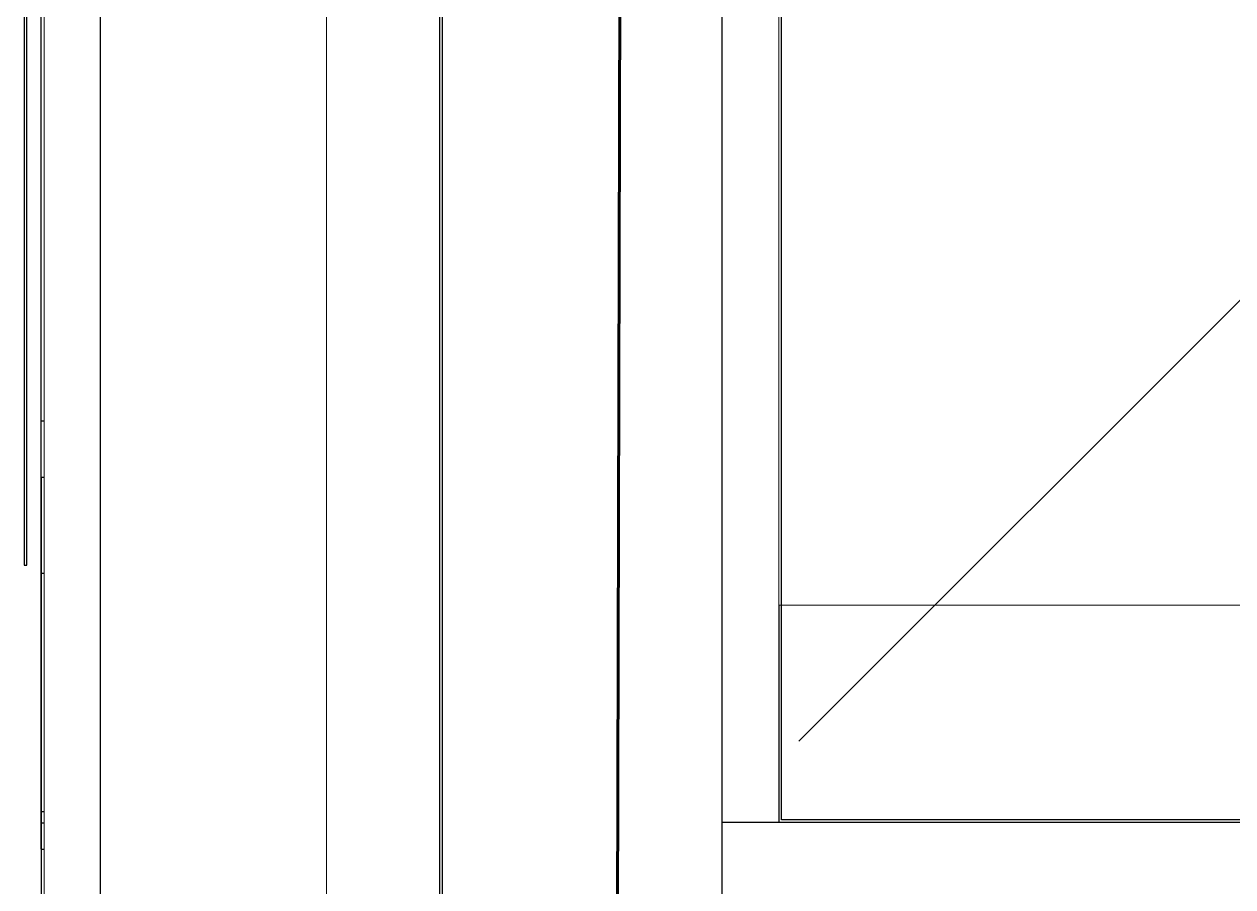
# Model space of a CAD drawing. Header units: millimetres. Extents: x -164500 to 426394, y -23753 to 102118.
# Drawn here: x 107167.7 to 107595.4, y 2321.2 to 2626.6 of the extents above; entities that cross this region are included whole.
import ezdxf

# ---------------------------------------------------------------- set-up
doc = ezdxf.new("R2010")
doc.units = ezdxf.units.MM
for name, color, linetype, lineweight in [('0) шлифовка', 5, 'Continuous', 60), ('1.4) Плинтус ПЛ-4', 6, 'Continuous', 60), ('5.2) Л-1 Линолеум', 100, 'Continuous', 30), ('7.1) НЗ Стяжка на теплый пол', 160, 'Continuous', 30), ('A-FLOR', 7, 'Continuous', 9), ('A-GENM-3', 7, 'Continuous', 5), ('Оси', 7, 'Continuous', 9)]:
    doc.layers.add(name, color=color, linetype=linetype, lineweight=lineweight)
doc.layers.add('2) защита вин плитк', color=6, linetype='Continuous')
doc.layers.add('3.2.1) Нал-ой пол 4 вып', color=3, linetype='Continuous')

# ---------------------------------------------------------------- blocks, each defined once
blk = doc.blocks.new('Рисунок_горы - Рисунок_горы-31934381-Объем проектирования 1 этажа')
at = {"layer": 'A-GENM-3'}
for p, q in [((107109, 5509.4), (107109, 170.32)), ((107109, 2625.28), (107109, 2998.2)), ((107109, 2902.91), (107109, 2510.33)), ((107109, 1721.75), (107109, 2520.45)), ((107109, 2520.45), (107109, 2515.45))]:
    blk.add_line(p, q, dxfattribs=at)
for points, knots in [([(107109, 2725.9), (107109, 2725.9), (107109, 2730.34), (107109, 2736.56), (107109, 2744.13)], [0.4375, 0.4375, 0.4375, 0.4375, 0.43750001, 0.446836628, 0.446836628, 0.446836628, 0.446836628]), ([(107109, 2640.26), (107109, 2640.26), (107109, 2667.3), (107109, 2700.2), (107109, 2725.9)], [0.375, 0.375, 0.375, 0.375, 0.37500001, 0.4375, 0.4375, 0.4375, 0.4375]), ([(107109, 2725.9), (107109, 2725.9), (107109, 2700.2), (107109, 2667.3), (107109, 2640.26)], [0.776978417, 0.776978417, 0.776978417, 0.776978417, 0.776978427, 0.784172662, 0.784172662, 0.784172662, 0.784172662]), ([(107109, 2640.26), (107109, 2640.26), (107109, 2621.33), (107109, 2621.62), (107109, 2581.39)], [0.784172662, 0.784172662, 0.784172662, 0.784172662, 0.784172672, 0.791366906, 0.791366906, 0.791366906, 0.791366906]), ([(107109, 2581.39), (107109, 2581.39), (107109, 2603.34), (107109, 2613.22), (107109, 2620.75)], [0.3125, 0.3125, 0.3125, 0.3125, 0.31250001, 0.34659411, 0.34659411, 0.34659411, 0.34659411]), ([(107109, 2510.33), (107109, 2510.33), (107109, 2528.98), (107109, 2562.68), (107109, 2581.39)], [0.25, 0.25, 0.25, 0.25, 0.25000001, 0.3125, 0.3125, 0.3125, 0.3125]), ([(107109, 2581.39), (107109, 2581.39), (107109, 2562.68), (107109, 2528.98), (107109, 2510.33)], [0.791366906, 0.791366906, 0.791366906, 0.791366906, 0.791366916, 0.798561151, 0.798561151, 0.798561151, 0.798561151]), ([(107109, 2515.45), (107109, 2515.45), (107109, 2518.57), (107109, 2521.6), (107109, 2524.55)], [0.8059701493, 0.8059701493, 0.8059701493, 0.8059701493, 0.8059701593, 0.806704184, 0.806704184, 0.806704184, 0.806704184]), ([(107109, 2444.16), (107109, 2444.16), (107109, 2462.13), (107109, 2503.13), (107109, 2519)], [0.7142857, 0.7142857, 0.7142857, 0.7142857, 0.7142857, 0.9395401, 0.9395401, 0.9395401, 0.9395401]), ([(107109, 2510.33), (107109, 2510.33), (107109, 2483.05), (107109, 2428.66), (107109, 2405.28)], [0.798561151, 0.798561151, 0.798561151, 0.798561151, 0.798561161, 0.805755396, 0.805755396, 0.805755396, 0.805755396])]:
    blk.add_open_spline(points, degree=3, knots=knots, dxfattribs=at)
for points in [[(107109, 2744.13), (107109, 2736.56), (107109, 2730.34), (107109, 2725.9)], [(107109, 2631.18), (107109, 2633.79), (107109, 2636.68), (107109, 2640.26)], [(107109, 2624.63), (107109, 2624.85), (107109, 2625.06), (107109, 2625.28)], [(107109, 2624.59), (107109, 2624.6), (107109, 2624.61), (107109, 2624.63)], [(107109, 2624.56), (107109, 2624.57), (107109, 2624.58), (107109, 2624.59)], [(107109, 2624.52), (107109, 2624.53), (107109, 2624.54), (107109, 2624.56)], [(107109, 2624.47), (107109, 2624.49), (107109, 2624.5), (107109, 2624.52)], [(107109, 2624.28), (107109, 2624.34), (107109, 2624.41), (107109, 2624.47)], [(107109, 2624.25), (107109, 2624.26), (107109, 2624.27), (107109, 2624.28)], [(107109, 2624.19), (107109, 2624.21), (107109, 2624.23), (107109, 2624.25)], [(107109, 2624.18), (107109, 2624.18), (107109, 2624.19), (107109, 2624.19)], [(107109, 2624.15), (107109, 2624.16), (107109, 2624.17), (107109, 2624.18)], [(107109, 2624.12), (107109, 2624.13), (107109, 2624.14), (107109, 2624.15)], [(107109, 2621.81), (107109, 2622.6), (107109, 2623.37), (107109, 2624.12)], [(107109, 2621.75), (107109, 2621.77), (107109, 2621.79), (107109, 2621.81)], [(107109, 2621.73), (107109, 2621.74), (107109, 2621.74), (107109, 2621.75)], [(107109, 2621.7), (107109, 2621.71), (107109, 2621.72), (107109, 2621.73)], [(107109, 2621.67), (107109, 2621.68), (107109, 2621.69), (107109, 2621.7)], [(107109, 2621.65), (107109, 2621.65), (107109, 2621.66), (107109, 2621.67)], [(107109, 2621.5), (107109, 2621.55), (107109, 2621.6), (107109, 2621.65)], [(107109, 2621.47), (107109, 2621.48), (107109, 2621.49), (107109, 2621.5)], [(107109, 2621.42), (107109, 2621.44), (107109, 2621.45), (107109, 2621.47)], [(107109, 2621.36), (107109, 2621.38), (107109, 2621.4), (107109, 2621.42)], [(107109, 2621.33), (107109, 2621.34), (107109, 2621.35), (107109, 2621.36)], [(107109, 2621.12), (107109, 2621.19), (107109, 2621.26), (107109, 2621.33)], [(107109, 2617.38), (107109, 2618.68), (107109, 2619.92), (107109, 2621.12)], [(107109, 2617.34), (107109, 2617.35), (107109, 2617.37), (107109, 2617.38)], [(107109, 2617.3), (107109, 2617.31), (107109, 2617.33), (107109, 2617.34)], [(107109, 2617.26), (107109, 2617.27), (107109, 2617.29), (107109, 2617.3)], [(107109, 2617.21), (107109, 2617.22), (107109, 2617.24), (107109, 2617.26)], [(107109, 2616.98), (107109, 2617.06), (107109, 2617.13), (107109, 2617.21)], [(107109, 2616.62), (107109, 2616.74), (107109, 2616.86), (107109, 2616.98)], [(107109, 2616.6), (107109, 2616.61), (107109, 2616.62), (107109, 2616.62)], [(107109, 2616.59), (107109, 2616.59), (107109, 2616.6), (107109, 2616.6)], [(107109, 2616.56), (107109, 2616.57), (107109, 2616.58), (107109, 2616.59)], [(107109, 2616.54), (107109, 2616.54), (107109, 2616.55), (107109, 2616.56)], [(107109, 2616.51), (107109, 2616.52), (107109, 2616.53), (107109, 2616.54)], [(107109, 2616.47), (107109, 2616.48), (107109, 2616.5), (107109, 2616.51)], [(107109, 2616.42), (107109, 2616.44), (107109, 2616.46), (107109, 2616.47)], [(107109, 2616.38), (107109, 2616.39), (107109, 2616.41), (107109, 2616.42)], [(107109, 2616.31), (107109, 2616.33), (107109, 2616.35), (107109, 2616.38)], [(107109, 2616.26), (107109, 2616.28), (107109, 2616.29), (107109, 2616.31)], [(107109, 2616.23), (107109, 2616.24), (107109, 2616.25), (107109, 2616.26)], [(107109, 2616.06), (107109, 2616.12), (107109, 2616.17), (107109, 2616.23)], [(107109, 2616), (107109, 2616.02), (107109, 2616.04), (107109, 2616.06)], [(107109, 2615.96), (107109, 2615.97), (107109, 2615.98), (107109, 2616)], [(107109, 2615.71), (107109, 2615.8), (107109, 2615.88), (107109, 2615.96)], [(107109, 2615.68), (107109, 2615.69), (107109, 2615.7), (107109, 2615.71)], [(107109, 2615.63), (107109, 2615.65), (107109, 2615.66), (107109, 2615.68)], [(107109, 2614.99), (107109, 2615.21), (107109, 2615.42), (107109, 2615.63)], [(107109, 2614.76), (107109, 2614.83), (107109, 2614.91), (107109, 2614.99)], [(107109, 2614.7), (107109, 2614.72), (107109, 2614.74), (107109, 2614.76)], [(107109, 2614.65), (107109, 2614.67), (107109, 2614.69), (107109, 2614.7)], [(107109, 2614.62), (107109, 2614.63), (107109, 2614.64), (107109, 2614.65)], [(107109, 2614.57), (107109, 2614.59), (107109, 2614.6), (107109, 2614.62)], [(107109, 2613.76), (107109, 2614.03), (107109, 2614.3), (107109, 2614.57)], [(107109, 2613.73), (107109, 2613.74), (107109, 2613.75), (107109, 2613.76)], [(107109, 2613.69), (107109, 2613.7), (107109, 2613.72), (107109, 2613.73)], [(107109, 2613.68), (107109, 2613.68), (107109, 2613.69), (107109, 2613.69)], [(107109, 2613.64), (107109, 2613.65), (107109, 2613.66), (107109, 2613.68)], [(107109, 2613.61), (107109, 2613.62), (107109, 2613.63), (107109, 2613.64)], [(107109, 2613.57), (107109, 2613.58), (107109, 2613.59), (107109, 2613.61)], [(107109, 2613.54), (107109, 2613.55), (107109, 2613.56), (107109, 2613.57)], [(107109, 2613.5), (107109, 2613.51), (107109, 2613.52), (107109, 2613.54)], [(107109, 2613.45), (107109, 2613.47), (107109, 2613.48), (107109, 2613.5)], [(107109, 2613.38), (107109, 2613.4), (107109, 2613.43), (107109, 2613.45)], [(107109, 2613.35), (107109, 2613.36), (107109, 2613.37), (107109, 2613.38)], [(107109, 2613.19), (107109, 2613.24), (107109, 2613.29), (107109, 2613.35)], [(107109, 2613.01), (107109, 2613.07), (107109, 2613.13), (107109, 2613.19)], [(107109, 2613), (107109, 2613), (107109, 2613.01), (107109, 2613.01)], [(107109, 2612.98), (107109, 2612.98), (107109, 2612.99), (107109, 2613)], [(107109, 2612.66), (107109, 2612.77), (107109, 2612.87), (107109, 2612.98)], [(107109, 2612.64), (107109, 2612.65), (107109, 2612.66), (107109, 2612.66)], [(107109, 2612.63), (107109, 2612.63), (107109, 2612.64), (107109, 2612.64)], [(107109, 2612.61), (107109, 2612.61), (107109, 2612.62), (107109, 2612.63)], [(107109, 2612.59), (107109, 2612.6), (107109, 2612.6), (107109, 2612.61)], [(107109, 2612.57), (107109, 2612.58), (107109, 2612.58), (107109, 2612.59)], [(107109, 2612.56), (107109, 2612.56), (107109, 2612.57), (107109, 2612.57)], [(107109, 2612.54), (107109, 2612.54), (107109, 2612.55), (107109, 2612.56)], [(107109, 2612.52), (107109, 2612.53), (107109, 2612.53), (107109, 2612.54)], [(107109, 2612.5), (107109, 2612.51), (107109, 2612.51), (107109, 2612.52)], [(107109, 2612.48), (107109, 2612.49), (107109, 2612.5), (107109, 2612.5)], [(107109, 2612.47), (107109, 2612.47), (107109, 2612.48), (107109, 2612.48)], [(107109, 2612.45), (107109, 2612.45), (107109, 2612.46), (107109, 2612.47)], [(107109, 2612.43), (107109, 2612.44), (107109, 2612.44), (107109, 2612.45)], [(107109, 2610.39), (107109, 2611.08), (107109, 2611.76), (107109, 2612.43)], [(107109, 2610.33), (107109, 2610.35), (107109, 2610.37), (107109, 2610.39)], [(107109, 2609.76), (107109, 2609.95), (107109, 2610.14), (107109, 2610.33)], [(107109, 2609.7), (107109, 2609.72), (107109, 2609.74), (107109, 2609.76)], [(107109, 2609.65), (107109, 2609.67), (107109, 2609.69), (107109, 2609.7)], [(107109, 2609.57), (107109, 2609.6), (107109, 2609.62), (107109, 2609.65)], [(107109, 2524.82), (107109, 2566.87), (107109, 2592.25), (107109, 2609.57)], [(107109, 2525.42), (107109, 2507.19), (107109, 2429.79), (107109, 2406.15)], [(107109, 2524.78), (107109, 2524.79), (107109, 2524.81), (107109, 2524.82)], [(107109, 2524.55), (107109, 2524.63), (107109, 2524.7), (107109, 2524.78)]]:
    blk.add_open_spline(points, degree=3, dxfattribs=at)

msp = doc.modelspace()

# ---------------------------------------------------------------- hatches: boundary and pattern name
at = {"layer": '0) шлифовка', "true_color": 0x2776bb}
h = msp.add_hatch(dxfattribs=at)
h.set_pattern_fill('ANSI31', color=152, scale=222, angle=110)
h.paths.add_polyline_path([(109674.038, 10121.05), (107435.702, 10126.305), (107435.702, 2344.938), (107858.702, 2344.938), (107858.702, 2351.938), (107928.702, 2351.938), (107973.702, 2343.938), (107973.702, 2313.938), (107963.702, 2263.938), (107928.702, 2263.938), (107928.702, 2255.938), (107858.702, 2255.938), (107515.702, 2262.938), (107515.702, 2228.095), (109613.702, 2223.17), (109613.702, 2262.938), (109368.702, 2262.938), (109368.702, 2255.938), (109298.702, 2255.938), (109263.702, 2263.938), (109263.702, 2313.938), (109253.702, 2313.938), (109253.702, 2343.938), (109298.702, 2343.938), (109298.702, 2351.938), (109368.702, 2351.938), (109655.787, 2346.13)])
at = {"layer": '2) защита вин плитк'}
h = msp.add_hatch(dxfattribs=at)
h.set_pattern_fill('ANSI31', color=256, scale=222)
h.paths.add_polyline_path([(109674.038, 10121.05), (107435.702, 10126.305), (107435.702, 2344.938), (107858.702, 2344.938), (107858.702, 2351.938), (107928.702, 2351.938), (107973.702, 2343.938), (107973.702, 2313.938), (107963.702, 2263.938), (107928.702, 2263.938), (107928.702, 2255.938), (107858.702, 2255.938), (107515.702, 2262.938), (107515.702, 2228.095), (109613.702, 2223.17), (109613.702, 2262.938), (109368.702, 2262.938), (109368.702, 2255.938), (109298.702, 2255.938), (109263.702, 2263.938), (109263.702, 2313.938), (109253.702, 2313.938), (109253.702, 2343.938), (109298.702, 2343.938), (109298.702, 2351.938), (109368.702, 2351.938), (109655.787, 2346.13)])
at = {"layer": '3.2.1) Нал-ой пол 4 вып'}
h = msp.add_hatch(dxfattribs=at)
h.set_pattern_fill('ANSI31', color=256, scale=300)
h.paths.add_polyline_path([(109674.038, 10148.887), (107435.702, 10154.141), (107435.702, 2372.774), (107858.702, 2372.774), (107858.702, 2379.774), (107928.702, 2379.774), (107973.702, 2371.774), (107973.702, 2341.774), (107963.702, 2291.774), (107928.702, 2291.774), (107928.702, 2283.774), (107858.702, 2283.774), (107515.702, 2290.774), (107515.702, 2255.932), (109613.702, 2251.007), (109613.702, 2290.774), (109368.702, 2290.774), (109368.702, 2283.774), (109298.702, 2283.774), (109263.702, 2291.774), (109263.702, 2341.774), (109253.702, 2341.774), (109253.702, 2371.774), (109298.702, 2371.774), (109298.702, 2379.774), (109368.702, 2379.774), (109655.787, 2373.966)])
at = {"layer": '5.2) Л-1 Линолеум'}
h = msp.add_hatch(dxfattribs=at)
h.set_pattern_fill('ANSI37', color=256, scale=300)
h.paths.add_polyline_path([(109674.038, 10148.887), (107435.702, 10154.141), (107435.702, 2372.774), (107858.702, 2372.774), (107858.702, 2379.774), (107928.702, 2379.774), (107973.702, 2371.774), (107973.702, 2341.774), (107963.702, 2291.774), (107928.702, 2291.774), (107928.702, 2283.774), (107858.702, 2283.774), (107515.702, 2290.774), (107515.702, 2255.932), (109613.702, 2251.007), (109613.702, 2290.774), (109368.702, 2290.774), (109368.702, 2283.774), (109298.702, 2283.774), (109263.702, 2291.774), (109263.702, 2341.774), (109253.702, 2341.774), (109253.702, 2371.774), (109298.702, 2371.774), (109298.702, 2379.774), (109368.702, 2379.774), (109655.787, 2373.966)])
at = {"layer": '7.1) НЗ Стяжка на теплый пол'}
h = msp.add_hatch(dxfattribs=at)
h.set_pattern_fill('ANSI31', color=256, scale=333)
h.paths.add_polyline_path([(109674.038, 10121.05), (107435.702, 10126.305), (107435.702, 2344.938), (107858.702, 2344.938), (107858.702, 2351.938), (107928.702, 2351.938), (107973.702, 2343.938), (107973.702, 2313.938), (107963.702, 2263.938), (107928.702, 2263.938), (107928.702, 2255.938), (107858.702, 2255.938), (107515.702, 2262.938), (107515.702, 2228.095), (109613.702, 2223.17), (109613.702, 2262.938), (109368.702, 2262.938), (109368.702, 2255.938), (109298.702, 2255.938), (109263.702, 2263.938), (109263.702, 2313.938), (109253.702, 2313.938), (109253.702, 2343.938), (109298.702, 2343.938), (109298.702, 2351.938), (109368.702, 2351.938), (109655.787, 2346.13)])

# ---------------------------------------------------------------- linework, layer by layer
for p, q in [((107194.702, 13.938), (107194.702, 10463.938)), ((107414.702, 2263.938), (107414.702, 10463.938)), ((107314.702, 10253.938), (107314.702, 24.438)), ((107315.702, 24.438), (107315.702, 10253.938)), ((107435.702, 2344.938), (107435.702, 10242.938)), ((107167.669, 3332.568), (107167.669, 2435.051)), ((107168.669, 2435.051), (107168.669, 3332.568)), ((107173.702, 2486.166), (107174.702, 2486.166)), ((107174.702, 2466.117), (107173.702, 2466.117)), ((107167.669, 2435.051), (107168.669, 2435.051)), ((107174.702, 2432.128), (107173.702, 2432.128)), ((107173.702, 2432.128), (107173.702, 2176.779)), ((107434.702, 2420.938), (107434.702, 2343.938)), ((107173.702, 2347.841), (107174.702, 2347.841)), ((107858.702, 2344.938), (107435.702, 2344.938)), ((107173.702, 2343.856), (107174.702, 2343.856)), ((107858.702, 2343.938), (107414.702, 2343.938)), ((107173.702, 2334.539), (107174.702, 2334.539))]:
    msp.add_line(p, q)
at = {"flags": 128}
msp.add_lwpolyline([(109655.498, 2223.072), (109674.038, 10121.05), (107396.044, 10126.398), (107377.504, 2228.42)], close=True, dxfattribs=at)
for points in [[(107173.702, 2486.166), (107173.702, 2721.53), (107173.702, 2957.047), (107173.702, 3192.719)], [(107167.669, 2887.459), (107167.669, 2767.055), (107167.669, 2563.495), (107167.669, 2435.051)], [(107168.669, 2435.051), (107168.669, 2563.495), (107168.669, 2767.055), (107168.669, 2887.459)], [(107173.702, 2432.128), (107173.702, 2658.024), (107173.702, 2810.156), (107173.702, 2888.525)]]:
    msp.add_open_spline(points, degree=3)
for points, knots in [([(107173.702, 2343.856), (107173.702, 2349.869), (107173.702, 2354.818), (107173.702, 2362.275), (107173.702, 2375.439), (107173.702, 2387.996), (107173.702, 2401.3), (107173.702, 2414.058), (107173.702, 2425.745), (107173.702, 2438.363), (107173.702, 2451.556), (107173.702, 2459.828), (107173.702, 2467.84), (107173.702, 2463.72), (107173.702, 2443.942), (107173.702, 2403.937), (107173.702, 2376.532), (107173.702, 2353.566), (107173.702, 2351.456), (107173.702, 2342.852), (107173.702, 2337.375), (107173.702, 2333.849), (107173.702, 2334.741), (107173.702, 2343.25)], [-1.5700987, -1.5700987, -1.5700987, -1.5700987, -1.5411593, -1.5017544, -1.446541, -1.382724, -1.3191194, -1.2573959, -1.1837741, -1.1048025, -1.0277466, -0.9552539, -0.8969349, -0.8330133, -0.7511047, -0.6526024, -0.5345389, -0.4511164, -0.3659437, -0.2890059, -0.1854375, -0.0860846, 0, 0, 0, 0]), ([(107173.702, 2336.312), (107173.702, 2336.322), (107173.702, 2337.577), (107173.702, 2341.142), (107173.702, 2348.261), (107173.702, 2349.89), (107173.702, 2371.17), (107173.702, 2398.285), (107173.702, 2438.718), (107173.702, 2458.867), (107173.702, 2463.607), (107173.702, 2456.824), (107173.702, 2449.283), (107173.702, 2437.258), (107173.702, 2426.011), (107173.702, 2415.044), (107173.702, 2403.158), (107173.702, 2390.499), (107173.702, 2378.743), (107173.702, 2366.448), (107173.702, 2359.351), (107173.702, 2354.35), (107173.702, 2347.841)], [-1.4636513, -1.4636513, -1.4636513, -1.4636513, -1.3846612, -1.2810928, -1.204155, -1.1189823, -1.0355598, -0.9174963, -0.818994, -0.7370854, -0.6731638, -0.6148448, -0.5423521, -0.4652963, -0.3863246, -0.3127028, -0.2509793, -0.1873747, -0.1235577, -0.0683443, -0.0289394, 0, 0, 0, 0]), ([(107173.702, 2347.171), (107173.702, 2337.761), (107173.702, 2336.49), (107173.702, 2336.312), (107173.702, 2336.312)], [-1.57009871, -1.57009871, -1.57009871, -1.57009871, -1.48401415, -1.46438723, -1.46438723, -1.46438723, -1.46438723])]:
    msp.add_open_spline(points, degree=3, knots=knots)
at = {"layer": '1.4) Плинтус ПЛ-4', "flags": 128}
msp.add_lwpolyline([(107435.702, 10126.305), (107396.044, 10126.398), (107377.504, 2228.42), (108013.702, 2226.926)], dxfattribs=at)
at = {"layer": 'A-FLOR'}
for p, q in [((107174.702, 10243.938), (107174.702, 33.938)), ((107434.702, 2420.938), (107434.702, 10242.938)), ((109714.702, 2420.938), (107434.702, 2420.938))]:
    msp.add_line(p, q, dxfattribs=at)
at = {"layer": 'Оси'}
msp.add_lwpolyline([(107274.702, 13.938), (107274.702, 2957.679), (107274.702, 16892.225), (107274.702, 21892.225)], dxfattribs=at)

# ---------------------------------------------------------------- block references
msp.add_blockref('Рисунок_горы - Рисунок_горы-31934381-Объем проектирования 1 этажа', (64.702, -136.062))

doc.saveas('drawing.dxf')
